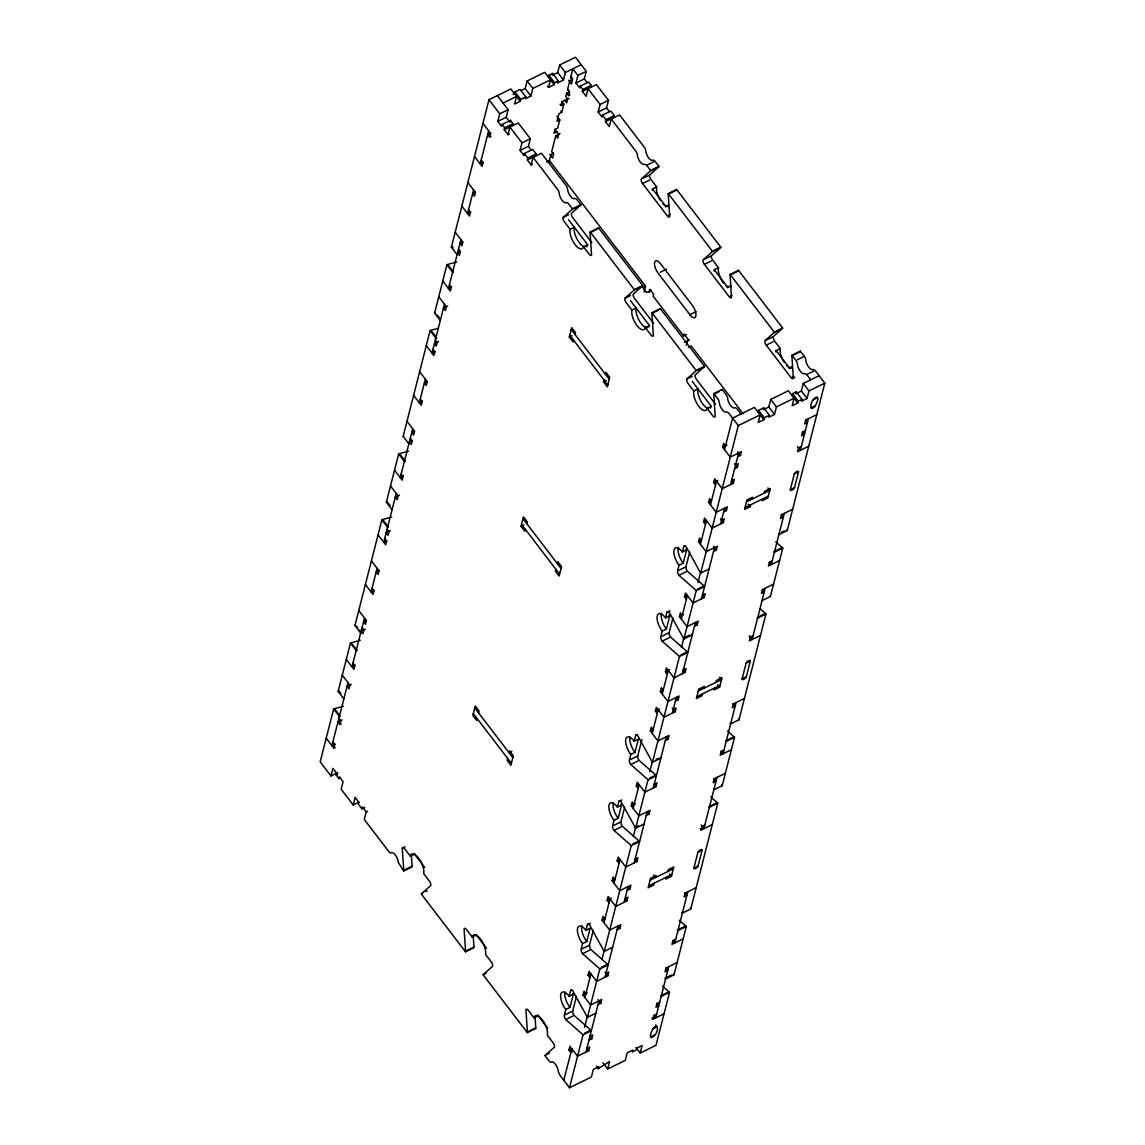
<?xml version="1.0" encoding="UTF-8"?>
<svg xmlns="http://www.w3.org/2000/svg" width="1145" height="1145" viewBox="0 0 1145 1145"><rect width="100%" height="100%" fill="white"/><g stroke="black" fill="none" stroke-linecap="round" stroke-linejoin="round"><path stroke-width="1.5" d="M343.486 706.222L334.44 708.669A3.435 1.36 -37.4 0 0 333.667 708.984L320.185 761.854L330.977 775.952L337.775 772.617M343.858 698.879L338.147 691.423L350.456 643.104A3.435 1.36 -37.4 0 1 351.229 642.803L360.274 640.356M361.262 632.67A3.421 1.36 -37.4 0 1 360.646 633.013L354.936 625.542L381.886 519.801A3.435 1.36 -37.4 0 1 382.673 519.486L391.704 517.039M392.077 509.697L386.366 502.226L398.675 453.921A3.435 1.36 -37.4 0 1 399.462 453.606L408.507 451.173M409.28 443.602A3.421 1.36 -37.4 0 1 408.865 443.831L403.154 436.359L430.119 330.604A3.421 1.36 -37.4 0 1 430.892 330.304L438.42 328.257M440.295 320.514L434.585 313.043L446.908 264.738A3.421 1.36 -37.4 0 1 447.681 264.423L456.726 261.99M457.499 254.419A3.406 1.36 -37.4 0 1 457.084 254.634L451.373 247.177L488.972 99.715L510.827 88.981L520.188 101.275L514.606 104.009L516.538 96.438L503.056 103.064M347.994 682.606L331.921 745.667L335.113 744.107M364.482 617.971L352.016 666.848L355.208 665.274M377.134 568.306L371.109 591.965L374.3 590.391M396.227 493.423L383.761 542.301L386.953 540.726M412.701 428.788L400.249 477.665L403.426 476.091M425.353 379.124L419.328 402.768L422.519 401.208M444.446 304.241L431.994 353.118L435.172 351.544M460.92 239.606L448.468 288.468L451.66 286.908M473.586 189.941L467.546 213.585L470.738 212.025M488.657 130.816L480.213 163.921L483.405 162.361M326.21 738.21L333.825 748.157L334.798 744.379L332.894 741.888M342.14 719.962L337.961 722.023L339.865 724.513L340.824 720.72L338.92 718.244M412.186 440.739L411.227 444.518L409.323 442.027L412.114 440.653L410.282 438.249M427.257 381.614L426.298 385.393L424.394 382.902L427.185 381.543L419.642 371.667M460.419 251.542L459.446 255.335L457.542 252.845L460.333 251.471L458.515 249.066M462.823 242.096L461.864 245.874L459.961 243.384L462.752 242.01L455.209 232.134M490.819 133.063L487.684 134.609L489.588 137.085L490.547 133.307L482.947 123.359M330.977 775.952L332.909 768.381L336.716 773.362L336.229 775.251L338.791 778.6L340.194 777.927M512.574 125.592L513.046 123.703L510.484 120.354L502.111 124.461L501.625 126.351L497.832 121.37L499.75 113.813L508.122 109.691L497.345 95.593M497.832 121.37L506.19 117.262L508.122 109.691M338.791 778.6L339.278 776.711L343.085 781.691L341.153 789.263L353.175 804.978L358.872 802.187M509.396 133.994L508.008 134.681L504.201 129.7L504.673 127.811L513.046 123.703M547.568 86.118L548.527 87.363L550.459 79.806L532.826 88.451L530.894 96.023L525.312 98.756L525.798 96.867L520.088 89.41L514.964 91.915L514.477 93.804L513.089 94.491M510.484 120.354L509.997 122.243L506.19 117.262M508.008 134.681L509.926 127.109L521.963 142.824L520.03 150.396L523.837 155.376L525.226 154.689M520.188 101.275L520.674 99.386L525.798 96.867M520.989 90.612L525.183 88.551L527.115 80.994L544.748 72.335L554.108 84.63L548.527 87.363M353.175 804.978L355.107 797.407L358.915 802.387L358.428 804.277L361.92 808.842L364.711 807.468M523.837 155.376L524.324 153.487L532.697 149.365L536.175 153.931L535.703 155.82L527.33 159.928L531.137 164.909L532.525 164.222M520.03 150.396L528.403 146.288L530.335 138.717L518.299 123.002L504.201 129.7M361.92 808.842L362.407 806.939L366.214 811.919L364.282 819.491L388.914 851.68A3.406 1.403 63.9 0 0 390.631 852.925L391.819 852.467A6.827 2.82 63.9 0 1 395.826 855.73A6.827 2.82 63.9 0 1 398.202 862.156L403.698 871.001L412.071 866.894A3.406 1.403 63.9 0 0 412.128 866.25L411.327 854.342M527.33 159.928L527.802 158.039L536.175 153.931M548.398 77.159L548.884 75.269L552.649 73.423L558.345 80.894L557.873 82.784L556.914 81.538M552.649 73.423L552.162 75.312L557.744 72.579L559.676 65.007L575.491 57.25L586.269 71.348L584.336 78.919L575.964 83.027L579.771 87.993L580.257 86.104L588.63 81.996L591.192 85.345L590.72 87.249M531.137 164.909L533.055 157.337L541.428 153.23L566.059 185.433A3.406 1.403 63.9 0 1 567.534 189.04A6.827 2.82 63.9 0 0 570.482 196.253A6.827 2.82 63.9 0 0 574.718 198.414L576.25 198.858L580.844 204.755A3.406 1.403 63.9 0 1 580.63 205.184L571.384 213.399A3.406 1.403 63.9 0 0 572.815 217.779L591.836 242.668M554.108 84.63L554.595 82.741L558.345 80.894M557.873 82.784L563.454 80.035L565.387 72.478L581.202 64.707M560.077 104.267L561.036 105.512L561.995 101.719L569.051 98.37M549.113 161.831L550.716 155.534A2.562 1.016 -37.4 0 1 553.55 152.929M559.977 133.607L555.783 135.668L551.69 151.741L553.593 154.232L552.62 158.024L549.772 154.289M556.942 116.175L559.805 119.896L557.715 128.097L554.924 129.471L553.951 133.249L557.143 131.689M559.805 119.896L557.014 121.27L558.946 113.698L561.737 112.339L563.827 104.138L561.923 101.647M572.801 78.69L569.666 81.195L567.605 89.324L569.509 91.8L566.632 93.103L565.744 96.566L567.648 99.057L566.689 102.835L564.786 100.359M568.65 80.193L571.512 83.928L572.471 80.136L570.568 77.645L572.829 68.829L577.896 75.456L575.964 83.027M566.632 93.103L568.535 95.593L569.509 91.8M642.56 178.477L649.53 175.056L658.776 166.841A3.406 1.403 63.9 0 0 658.99 166.397L654.396 160.515L652.865 160.071A6.827 2.82 63.9 0 1 649.215 158.597A6.827 2.82 63.9 0 1 645.966 152.385L645.537 149.838A3.406 1.403 63.9 0 0 644.206 147.075L619.574 114.886L611.201 118.994L609.269 126.565L605.476 121.585L613.849 117.477L614.321 115.588L610.829 111.022L602.456 115.13L601.984 117.019L598.177 112.053L600.109 104.481L588.072 88.766L586.154 96.323L582.347 91.357L582.819 89.467L591.192 85.345M598.177 112.053L606.549 107.945L608.482 100.374L596.445 84.658L582.347 91.357M605.476 121.585L605.948 119.695L614.321 115.588M525.355 529.362L524.868 531.266L521.061 526.285L523.465 516.824L527.272 521.805L526.8 523.694M573.573 340.179L573.087 342.083L569.28 337.102L571.698 327.642L575.506 332.623L575.019 334.512M477.121 718.559L476.649 720.448L472.842 715.468L475.247 706.007L479.054 710.988L478.567 712.877M507.578 758.362L507.092 760.251L510.899 765.232L513.318 755.772L509.511 750.791L509.024 752.68L511.815 751.306M555.797 569.179L555.311 571.069L559.118 576.035L561.537 566.575L557.73 561.608L557.243 563.497M605.476 374.315L605.948 372.426L609.755 377.392L607.351 386.853L603.544 381.886L604.016 379.983M644.105 291.889L645.551 286.207L549.428 160.572L546.494 162.017M649.029 292.447L649.83 289.299L653.638 294.265L653.165 296.154L683.608 335.957L686.399 334.598M683.608 335.957L684.095 334.068L687.902 339.049L686.299 345.346M572.729 993.445A11.937 4.923 63.9 0 1 573.344 994.203L569.151 996.25A11.937 4.923 63.9 0 0 560.807 994.161A11.937 4.923 63.9 0 0 565.773 1009.489L564.328 1015.171A3.406 1.403 63.9 0 0 565.759 1019.551L582.433 1034.236A3.406 1.403 63.9 0 1 582.991 1034.88L569.509 1087.75L559.79 1075.04L558.316 1071.434A6.827 2.82 63.9 0 0 555.368 1064.22A6.827 2.82 63.9 0 0 551.146 1062.045A3.406 1.403 63.9 0 1 549.028 1060.971L545.006 1055.719A3.421 1.417 63.9 0 1 545.235 1055.289L554.466 1047.06A3.406 1.403 63.9 0 0 553.45 1043.281L547.339 1035.223A11.937 4.923 63.9 0 0 542.358 1019.894A11.937 4.923 63.9 0 0 534.014 1017.805L527.902 1009.876A3.406 1.403 63.9 0 0 525.927 1009.747L527.401 1031.974A3.406 1.403 63.9 0 1 527.344 1032.633L535.717 1028.511A3.406 1.403 63.9 0 0 535.774 1027.866L535.03 1016.76M569.151 996.25L570.596 990.582L571.641 990.067M582.576 943.623L586.755 941.576L590.133 928.323L585.939 930.384A11.937 4.923 63.9 0 0 577.595 928.294A11.937 4.923 63.9 0 0 582.576 943.623L581.116 949.305A3.406 1.403 63.9 0 0 582.547 953.685L599.221 968.369A3.406 1.403 63.9 0 1 599.78 968.999L587.471 1017.318L595.844 1013.196A3.421 1.417 63.9 0 1 595.572 1012.824M585.939 930.384L587.385 924.702L590.319 923.271M620.962 804.262A11.937 4.923 63.9 0 1 621.563 805.007L617.384 807.068A11.937 4.923 63.9 0 0 609.025 804.978A11.937 4.923 63.9 0 0 614.006 820.307L612.561 825.989A3.406 1.403 63.9 0 0 613.978 830.368L630.652 845.053A3.421 1.403 63.9 0 1 631.21 845.683L604.259 951.438L612.632 947.33M617.384 807.068L618.83 801.385L621.749 799.954M630.795 754.44L634.974 752.379L638.352 739.14L634.173 741.201A11.937 4.923 63.9 0 0 625.814 739.112A11.937 4.923 63.9 0 0 630.795 754.44L629.349 760.123A3.406 1.403 63.9 0 0 630.766 764.502L647.44 779.187A3.421 1.403 63.9 0 1 647.998 779.817L635.69 828.121L644.062 824.014M634.173 741.201L635.618 735.519L637.708 734.489M669.181 615.065A11.937 4.923 63.9 0 1 669.782 615.824L665.603 617.885A11.937 4.923 63.9 0 0 657.244 615.795A11.937 4.923 63.9 0 0 662.225 631.124L660.779 636.806A3.406 1.403 63.9 0 0 662.196 641.186L678.87 655.87A3.406 1.403 63.9 0 1 679.443 656.5L652.478 762.255L660.851 758.147A3.421 1.417 63.9 0 1 660.336 757.36M665.603 617.885L667.048 612.203L669.982 610.772M685.969 549.199A11.937 4.923 63.9 0 1 686.571 549.958L682.391 552.019A11.937 4.923 63.9 0 0 674.047 549.929A11.937 4.923 63.9 0 0 679.014 565.258L677.568 570.926A3.406 1.403 63.9 0 0 678.985 575.305L695.659 590.004A3.406 1.403 63.9 0 1 696.232 590.634L683.908 638.939L692.281 634.831A3.421 1.417 63.9 0 1 691.766 634.044M682.391 552.019L683.837 546.337L684.882 545.822M565.773 1009.489L569.967 1007.443L573.344 994.203M614.006 820.307L618.185 818.26L621.563 805.007M662.225 631.124L666.404 629.077L669.782 615.824M679.014 565.258L683.207 563.197L686.571 549.958M582.991 1034.88L591.364 1030.772A3.406 1.403 63.9 0 0 590.806 1030.128L574.132 1015.443A3.406 1.403 63.9 0 1 572.7 1011.064L576.465 996.307M599.78 968.999L608.152 964.891A3.406 1.403 63.9 0 0 607.594 964.262L590.92 949.577A3.406 1.403 63.9 0 1 589.489 945.197L593.253 930.441M631.21 845.683L639.583 841.575A3.421 1.403 63.9 0 0 639.024 840.945L622.35 826.261A3.406 1.403 63.9 0 1 620.933 821.881L624.683 807.125M647.998 779.817L656.371 775.709A3.421 1.403 63.9 0 0 655.813 775.079L639.139 760.38A3.406 1.403 63.9 0 1 637.722 756.001L641.901 739.613M679.443 656.5L687.816 652.392A3.406 1.403 63.9 0 0 687.243 651.763L670.569 637.078A3.406 1.403 63.9 0 1 669.152 632.698L672.917 617.942M696.232 590.634L704.604 586.526A3.406 1.403 63.9 0 0 704.032 585.896L687.358 571.198A3.406 1.403 63.9 0 1 685.941 566.818L689.705 552.062M572.271 1051.854L570.883 1052.541L568.979 1050.051L569.938 1046.272L577.552 1056.22L588.716 1050.738L589.675 1046.959L586.884 1048.333M598.019 1004.652L600.81 1003.292L601.769 999.499L590.605 1004.981L583.005 995.034L583.964 991.241L585.868 993.731M589.961 977.658L588.058 975.168L589.031 971.389L596.645 981.337L607.809 975.855L608.768 972.076L605.977 973.436M602.084 920.151L603.057 916.358L604.961 918.848L602.084 920.151L609.698 930.098L620.862 924.616L619.903 928.395L617.112 929.769M609.054 902.775L607.151 900.285L608.109 896.492L615.724 906.454L626.887 900.972L627.861 897.179L625.07 898.553M627.159 890.352L629.95 888.992L630.909 885.199L619.746 890.681L612.131 880.734L613.105 876.941L615.008 879.432M619.101 863.359L617.198 860.868L618.157 857.09L625.771 867.037L636.935 861.555L637.908 857.777L635.117 859.136L636.935 861.555M646.238 815.469L649.029 814.095L650.002 810.316L638.838 815.798L631.224 805.851L632.183 802.058L634.087 804.549M638.194 788.476L636.291 785.985L637.25 782.192L644.864 792.154L656.028 786.672L656.987 782.879L654.196 784.253M650.303 730.954L651.276 727.175L653.18 729.666L650.303 730.954L657.917 740.915L669.081 735.433L668.122 739.212L665.331 740.586M657.273 713.578L655.369 711.102L656.343 707.309L663.957 717.257L675.121 711.789L676.08 707.996L673.289 709.37M660.35 691.551L661.323 687.759L663.227 690.249L660.35 691.551L667.964 701.499L679.128 696.017L678.169 699.81L675.378 701.169M667.32 674.176L665.417 671.686L666.39 667.893L673.99 677.854L685.154 672.373L686.127 668.594L683.336 669.954M694.471 626.286L697.262 624.912L698.221 621.134L687.057 626.616L679.443 616.654L680.402 612.876L682.306 615.366M686.413 599.279L684.51 596.803L685.469 593.01L693.083 602.957L704.247 597.49L705.22 593.697L702.429 595.071L704.247 597.49M698.536 541.771L699.495 537.993L701.398 540.483L698.536 541.771L706.15 551.733L717.314 546.251L716.341 550.029L713.55 551.403M705.492 524.396L703.602 521.905L704.561 518.127L712.176 528.074L723.339 522.607L724.298 518.814L721.507 520.188M723.597 511.987L726.388 510.613L727.361 506.834L716.197 512.316L708.583 502.369L709.542 498.576L711.446 501.066M715.539 484.979L713.636 482.503L714.609 478.71L722.223 488.672L733.387 483.19L734.346 479.397L731.555 480.771L733.387 483.19M737.666 456.812L740.457 455.438L741.416 451.66L730.252 457.127L722.638 447.18L723.611 443.401L725.515 445.892M563.798 1080.293L571.842 1048.763L568.979 1050.051M584.909 997.524L590.934 973.865L588.058 975.168M603.987 922.627L610.013 898.982M614.035 883.224L620.06 859.566M633.128 808.327L639.153 784.683M652.206 733.444L658.246 709.8M662.254 694.027L668.294 670.383M681.347 619.144L687.372 595.5M700.439 544.261L706.465 520.617M710.487 504.845L716.512 481.201M724.542 449.67L732.585 418.14L754.44 407.405L763.815 419.7L758.233 422.448L760.151 414.876L738.296 425.596L700.711 573.072L709.07 568.965A3.421 1.417 63.9 0 1 708.812 568.578M584.651 1027.208L587.628 1015.543M601.984 959.252L604.116 950.865M633.257 836.566L635.818 826.49M649.773 771.759L652.349 761.683M681.475 647.383L684.052 637.293M697.992 582.576L700.568 572.486M585.925 1052.112L598.978 1000.873M605.018 977.229L618.071 925.99M624.097 902.346L628.118 886.573M634.144 862.929L647.211 811.69M653.237 788.046L666.29 736.807L668.122 739.212M672.33 713.149L676.337 697.391L678.169 699.81M682.363 673.747L695.43 622.508L697.262 624.912M701.456 598.849L714.523 547.611M720.548 523.966L724.57 508.208M730.596 484.55L738.625 453.019M588.974 1040.132L591.765 1038.758L592.738 1034.98L589.947 1036.34M734.603 468.792L737.394 467.418L738.368 463.639L735.577 465.013M758.104 412.243L758.577 410.354L763.701 407.835L769.411 415.306L768.925 417.195L774.507 414.447L776.439 406.89L794.072 398.231L792.14 405.802L797.721 403.054L798.208 401.165L801.972 399.319L796.262 391.862L792.497 393.708L792.011 395.597M763.214 409.724L763.701 407.835M596.502 1066.124L598.406 1068.6L598.892 1066.711L593.31 1069.459L591.378 1077.016L569.509 1087.75M763.815 419.7L764.287 417.81L769.411 415.306M764.617 409.037L768.796 406.99L770.728 399.419L788.361 390.774L797.721 403.054M654.21 883.153L653.723 885.042L648.142 887.776L650.546 878.329L656.128 875.581L655.656 877.471L653.752 874.995M702.429 693.97L701.942 695.859L696.36 698.593L698.779 689.133L704.361 686.399L703.874 688.288M752.093 499.106L752.58 497.216L746.998 499.95L744.579 509.411L750.161 506.677L750.648 504.788M602.9 1062.818L607.651 1069.029L609.584 1061.458L598.406 1068.6M666.304 877.213L665.817 879.102L671.399 876.369L673.804 866.908L668.222 869.642L667.75 871.545M714.523 688.03L714.036 689.92L719.618 687.186L722.037 677.725L716.455 680.459L715.968 682.363M762.742 498.848L762.255 500.737L767.837 498.003L770.256 488.543L764.674 491.277L764.187 493.166M796.262 391.862L795.775 393.751L801.357 391.003L803.289 383.446L819.104 375.675M801.972 399.319L801.486 401.208L807.068 398.474L809 390.903L824.815 383.146L815.083 370.436L812.964 369.348A6.827 2.82 63.9 0 1 808.742 367.187A6.827 2.82 63.9 0 1 805.794 359.974A3.406 1.403 63.9 0 0 804.32 356.367L800.312 351.114L791.939 355.222A3.435 1.417 63.9 0 0 791.882 355.866L793.356 378.093A3.406 1.403 63.9 0 1 790.966 377.506L766.234 345.16A3.406 1.403 63.9 0 1 764.803 340.781L774.049 332.565L781.019 329.145M635.933 1047.46L640.212 1053.056L642.145 1045.485L636.563 1048.219L636.076 1050.122L632.312 1051.969L632.799 1050.065L627.217 1052.813L625.284 1060.384L607.651 1069.029M651.949 1017.991L652.908 1019.236L653.867 1015.458L656.658 1014.084M700.182 828.808L701.126 830.053L702.085 826.275L704.876 824.901M714.194 778.815L713.22 782.607L716.011 781.234L714.108 778.743L725.357 773.333M805.608 420.158L804.649 423.936L807.44 422.562L805.536 420.086L816.771 414.676M652.879 1028.911L657.073 1026.85A2.562 1.016 -37.4 0 0 655.341 1026.464A2.562 1.016 -37.4 0 0 652.879 1028.911C644.563 1045.242 659.821 1034.722 657.073 1026.85L655.641 1024.99M668.752 966.638L655.699 1017.876L653.795 1015.386M687.844 891.74L674.777 942.979L672.888 940.503M693.87 868.096L697.892 852.338A2.562 1.016 -37.4 0 1 700.339 849.891A2.562 1.016 -37.4 0 1 702.071 850.277L698.064 866.049A2.562 1.016 -37.4 0 1 695.602 868.497A2.562 1.016 -37.4 0 1 693.87 868.096L698.064 866.049M716.985 777.441L703.917 828.679L701.069 824.958M736.063 702.558L723.01 753.796L721.107 751.306M742.089 678.913L746.111 663.141A2.562 1.016 -37.4 0 1 748.572 660.708A2.562 1.016 -37.4 0 1 750.304 661.094L746.282 676.852A2.562 1.016 -37.4 0 1 743.821 679.3A2.562 1.016 -37.4 0 1 742.089 678.913L746.282 676.852M765.203 588.258L752.136 639.497L749.288 635.761M784.296 513.375L771.229 564.614L769.325 562.123M790.322 489.731L794.329 473.958A2.562 1.016 -37.4 0 1 796.791 471.511A2.562 1.016 -37.4 0 1 798.523 471.912L794.501 487.67A2.562 1.016 -37.4 0 1 792.054 490.117A2.562 1.016 -37.4 0 1 790.322 489.731L794.501 487.67M808.399 418.784L800.369 450.314L797.507 446.579M811.218 407.749C808.47 399.877 823.713 389.357 815.397 405.688A2.562 1.016 -37.4 0 1 812.95 408.135A2.562 1.016 -37.4 0 1 811.218 407.749L815.397 405.688M662.526 986.131L668.952 991.785A3.421 1.417 63.9 0 1 669.51 992.414L656.028 1045.285L640.212 1053.056M665.216 978.374A3.406 1.403 63.9 0 0 665.617 978.961L673.99 974.853L686.299 926.548A3.421 1.417 63.9 0 0 685.74 925.919L679.328 920.265M681.876 912.307A3.406 1.403 63.9 0 0 682.406 913.095L690.778 908.987L717.729 803.232A3.421 1.417 63.9 0 0 717.171 802.602L710.759 796.949M713.564 789.392A3.406 1.403 63.9 0 0 713.836 789.778L722.209 785.67L734.518 737.366A3.421 1.417 63.9 0 0 733.959 736.722L727.547 731.082M730.095 723.11A3.406 1.403 63.9 0 0 730.625 723.912L738.997 719.804L765.948 614.049A3.435 1.417 63.9 0 0 765.39 613.419L760.266 608.897M762.055 600.595L770.428 596.488L782.751 548.169A3.435 1.417 63.9 0 0 782.178 547.539L775.766 541.886M778.443 534.142A3.406 1.403 63.9 0 0 778.843 534.715L787.216 530.607L824.815 383.146M653.666 323.477L634.631 298.587A3.406 1.403 63.9 0 1 633.214 294.208L642.445 285.992A3.406 1.403 63.9 0 0 642.674 285.563L598.52 227.841L590.147 231.948A3.421 1.417 63.9 0 0 590.09 232.592L591.564 254.834A3.406 1.403 63.9 0 1 589.532 254.648L583.463 246.776A11.937 4.923 63.9 0 1 575.119 244.686A11.937 4.923 63.9 0 1 570.138 229.358L564.442 221.887A3.406 1.403 63.9 0 1 563.011 217.507L572.257 209.292A3.406 1.403 63.9 0 0 572.471 208.862L580.844 204.755M657.373 167.528L650.403 170.948L641.157 179.164A3.406 1.403 63.9 0 0 642.574 183.543L667.32 215.89A3.406 1.403 63.9 0 0 669.711 216.477L668.222 194.249A3.421 1.417 63.9 0 1 668.279 193.605L676.652 189.498L720.82 247.205A3.406 1.403 63.9 0 1 720.591 247.649L711.36 255.865L704.375 259.285M715.482 404.285L696.461 379.41A3.406 1.403 63.9 0 1 695.029 375.03L704.275 366.801A3.406 1.403 63.9 0 0 704.49 366.371L660.336 308.649L651.963 312.757A3.421 1.417 63.9 0 0 651.906 313.415L653.38 335.642A3.406 1.403 63.9 0 1 651.004 335.041L645.293 327.584A11.937 4.923 63.9 0 1 636.949 325.495A11.937 4.923 63.9 0 1 631.968 310.166L626.258 302.709A3.406 1.403 63.9 0 1 624.841 298.33L634.087 290.1A3.406 1.403 63.9 0 0 634.301 289.671L642.674 285.563M719.203 248.336L712.219 251.757L702.987 259.972A3.406 1.403 63.9 0 0 704.404 264.352L729.15 296.698A3.406 1.403 63.9 0 0 731.526 297.285L730.052 275.058A3.421 1.417 63.9 0 1 730.109 274.414L738.482 270.306L782.636 328.014A3.406 1.403 63.9 0 1 782.421 328.458L773.176 336.673L766.205 340.094M740.958 414.032L736.364 408.135L734.832 407.706A6.827 2.82 63.9 0 1 730.596 405.53A6.827 2.82 63.9 0 1 727.647 398.317A3.406 1.403 63.9 0 0 726.173 394.71L722.166 389.472L713.793 393.579A3.421 1.417 63.9 0 0 713.736 394.223L715.21 416.451A3.406 1.403 63.9 0 1 712.82 415.85L707.109 408.393A11.937 4.923 63.9 0 1 698.765 406.303A11.937 4.923 63.9 0 1 693.798 390.975L688.088 383.518A3.406 1.403 63.9 0 1 686.656 379.138L695.902 370.923A3.406 1.403 63.9 0 0 696.117 370.479L704.49 366.371M473.214 935.952L473.944 947.058A3.406 1.403 63.9 0 1 473.887 947.702L465.514 951.81L421.36 894.102A3.421 1.417 63.9 0 1 421.575 893.658L430.821 885.443A3.406 1.403 63.9 0 0 429.733 881.55L423.693 873.606A11.937 4.923 63.9 0 0 418.712 858.278A11.937 4.923 63.9 0 0 410.368 856.188L404.657 848.731A3.406 1.403 63.9 0 0 402.267 848.13L403.756 870.357A3.406 1.403 63.9 0 1 403.698 871.001M527.344 1032.633L483.19 974.91A3.421 1.417 63.9 0 1 483.405 974.467L492.651 966.251A3.406 1.403 63.9 0 0 491.219 961.872L485.509 954.415A11.937 4.923 63.9 0 0 480.542 939.086A11.937 4.923 63.9 0 0 472.198 936.996L466.487 929.54A3.406 1.403 63.9 0 0 464.097 928.938L465.571 951.166A3.406 1.403 63.9 0 1 465.514 951.81M570.568 77.645L571.97 76.973M577.896 75.456L586.269 71.348M568.535 95.593L569.938 94.906M489.588 137.085L490.99 136.412M561.036 105.512L563.827 104.138M521.963 142.824L530.335 138.717M600.109 104.481L608.482 100.374M475.404 192.36L472.613 193.72L474.517 196.21L475.49 192.432L467.876 182.47M611.201 118.994L635.833 151.183A3.406 1.403 63.9 0 1 637.164 153.945L637.593 156.493A6.827 2.82 63.9 0 0 640.842 162.704A6.827 2.82 63.9 0 0 644.492 164.179L646.61 165.266L653.58 161.831M650.403 170.948A3.406 1.403 63.9 0 0 650.618 170.505L658.99 166.397M573.645 208.605L580.63 205.184M563.011 217.507L568.593 214.773M642.574 183.543L649.558 180.123M570.138 229.358L574.332 227.297A11.937 4.923 63.9 0 0 576.88 238.79A11.937 4.923 63.9 0 0 584.508 246.848M652.278 190.299A11.937 4.923 63.9 0 1 652.478 188.954L656.658 186.893A11.937 4.923 63.9 0 0 660.45 200.532M590.09 232.592L597.06 229.172M669.625 193.562L676.595 190.142A3.421 1.417 63.9 0 1 676.652 189.498M447.666 305.973L443.487 308.019L445.391 310.51L446.35 306.731L438.735 296.77M583.463 246.776L587.657 244.715L568.621 219.84M665.617 206.93A11.937 4.923 63.9 0 0 665.803 206.372L668.594 204.998M668.723 215.203L670.111 214.516M438.592 341.596L434.399 343.657L436.302 346.148L437.261 342.355L435.358 339.865M660.25 272.224L666.519 269.147M712.219 251.757A3.406 1.403 63.9 0 0 712.448 251.313L720.82 247.205M635.475 289.427L642.445 285.992M645.551 286.207L642.76 287.581L646.567 292.548L651.348 290.2M624.841 298.33L630.423 295.582M704.404 264.352L711.374 260.931M569.28 337.102L572.071 335.728M631.968 310.166L636.162 308.105A11.937 4.923 63.9 0 0 639.296 320.686A11.937 4.923 63.9 0 0 647.469 327.728M714.108 271.107A11.937 4.923 63.9 0 1 714.294 269.762L718.487 267.701A11.937 4.923 63.9 0 0 723.454 283.03M651.906 313.415L658.89 309.98M731.44 274.371L738.425 270.95A3.421 1.417 63.9 0 1 738.482 270.306M414.533 431.207L411.742 432.567L413.646 435.057L414.604 431.279L406.99 421.317M645.293 327.584L649.473 325.523L630.451 300.648M727.447 287.738A11.937 4.923 63.9 0 0 727.619 287.18L730.41 285.806M689.877 314.718A8.53 3.521 63.9 0 0 695.831 316.206A8.53 3.521 63.9 0 0 692.281 305.257L660.565 263.794A8.53 3.521 63.9 0 0 654.596 262.305A8.53 3.521 63.9 0 0 658.146 273.254L689.877 314.718L696.16 311.64M730.539 296.011L731.941 295.324M603.544 381.886L606.335 380.512M684.624 342.312L689.419 339.965M688.431 347.278L691.222 345.919L743.062 413.674M399.448 495.155L395.254 497.202L397.158 499.692L398.131 495.914L390.517 485.967M774.049 332.565A3.406 1.403 63.9 0 0 774.263 332.136L782.636 328.014M697.305 370.236L704.275 366.801M686.656 379.138L692.238 376.39M766.234 345.16L773.204 341.74M390.359 530.779L386.18 532.84L388.083 535.33L389.042 531.538L387.139 529.047M693.798 390.975L697.978 388.928A11.937 4.923 63.9 0 0 700.525 400.421A11.937 4.923 63.9 0 0 708.154 408.464M775.924 351.916A11.937 4.923 63.9 0 1 776.124 350.57L780.303 348.524A11.937 4.923 63.9 0 0 784.096 362.149M713.736 394.223L719.318 391.475M793.27 355.179L798.852 352.445M797.349 359.788L804.32 356.367M707.109 408.393L711.303 406.332L692.267 381.457M789.263 368.547A11.937 4.923 63.9 0 0 789.449 367.989L792.24 366.615M378.966 570.725L376.175 572.099L378.079 574.575L379.038 570.797L371.424 560.85M792.369 376.819L793.757 376.132M793.356 378.093L794.744 377.421M791.939 355.222L795.947 360.475A3.406 1.403 63.9 0 1 797.421 364.081A6.827 2.82 63.9 0 0 800.369 371.295A6.827 2.82 63.9 0 0 804.591 373.456L806.71 374.544L813.694 371.123M521.061 526.285L523.852 524.911M813.222 399.863L817.415 397.816M366.3 620.39L363.509 621.749L365.412 624.24L366.386 620.461L358.771 610.514M722.638 447.18L726.903 445.205M365.284 629.163L361.104 631.21L363.008 633.7L363.967 629.922L362.063 627.431M805.35 430.763L802.559 432.137L801.586 435.916L804.377 434.556L802.473 432.066M713.636 482.503L717.829 480.442M801.328 446.536L798.537 447.895L797.578 451.688L808.742 446.206M708.583 502.369L711.374 500.995M351.229 684.338L347.035 686.399L348.939 688.875L349.898 685.096L342.298 675.149M794.329 473.958L798.523 471.912M703.602 521.905L706.393 520.546M746.54 501.839L769.798 490.418L767.894 487.927M745.094 507.507L768.352 496.1M339.865 724.513L341.253 723.826M792.669 509.267L781.505 514.749L780.532 518.528L783.323 517.154L781.191 514.363M678.613 570.425L685.941 566.818M678.985 575.305L686.313 571.713M333.825 748.157L335.227 747.47M781.462 532.396L784.597 530.851M697.763 588.974L704.032 585.896M775.895 550.63L782.178 547.539M782.751 548.169L774.378 552.291A3.435 1.417 63.9 0 0 773.805 551.647M684.51 596.803L687.301 595.429M772.188 560.835L769.397 562.195L768.438 565.988L779.602 560.506M336.229 775.251L337.618 774.564M679.443 616.654L683.637 614.607M661.824 636.291L669.152 632.698M773.576 584.15L762.413 589.632L761.439 593.411L764.23 592.051L762.327 589.56M662.196 641.186L669.524 637.579M667.048 612.203A3.406 1.403 63.9 0 1 669.439 612.804L683.393 638.151L689.676 635.074M680.96 654.84L687.243 651.763M759.106 616.497L765.39 613.419M765.948 614.049L757.589 618.157A3.435 1.417 63.9 0 0 757.16 617.656M366.214 811.919L367.602 811.232M665.417 671.686L669.61 669.625M753.109 635.718L750.318 637.092L749.345 640.871L760.509 635.389M746.111 663.141L750.304 661.094M655.369 711.102L659.563 709.041M698.307 691.022L721.565 679.6L719.661 677.124M696.861 696.69L720.119 685.283M402.267 848.13L405.058 846.756M410.368 856.188L414.547 854.127A11.937 4.923 63.9 0 1 414.733 853.569M744.436 698.45L733.272 703.932L732.313 707.71L735.104 706.35L732.957 703.545M405.144 869.67L412.128 866.25M630.394 759.607L637.722 756.001M630.766 764.502L638.094 760.895M656.142 759.407L658.232 758.391M649.53 778.156L655.813 775.079M727.676 739.813L733.959 736.722M734.518 737.366L726.145 741.473A3.421 1.417 63.9 0 0 725.586 740.844M636.291 785.985L639.082 784.611M421.575 893.658L422.977 892.971M425.768 891.611L427.157 890.924M723.969 750.018L721.178 751.392L720.219 755.17L731.383 749.689M631.224 805.851L635.403 803.79M613.606 825.473L620.933 821.881M613.978 830.368L621.306 826.776M618.83 801.385A3.406 1.403 63.9 0 1 621.205 801.987L635.174 827.334L638.309 825.788M632.741 844.022L639.024 840.945M710.888 805.679L717.171 802.602M717.729 803.232L709.356 807.34A3.421 1.417 63.9 0 0 708.798 806.71M617.198 860.868L619.989 859.494M472.198 936.996L476.377 934.95M701.126 830.053L712.29 824.572M466.974 950.479L473.944 947.058M612.131 880.734L614.922 879.36M697.892 852.338L702.071 850.277M607.151 900.285L611.33 898.224M650.088 880.204L673.346 868.797M648.642 885.886L671.9 874.465M483.405 974.467L486.196 973.107M483.19 974.91L484.578 974.223M696.217 887.633L685.053 893.114L684.095 896.893L686.885 895.533L684.739 892.728M582.175 948.79L589.489 945.197M582.547 953.685L589.875 950.078M601.311 967.339L607.594 964.262M679.457 928.996L685.74 925.919M686.299 926.548L677.926 930.656A3.421 1.417 63.9 0 0 677.368 930.026M675.75 939.201L672.959 940.575L671.986 944.353L683.15 938.871M534.014 1017.805L538.207 1015.758A11.937 4.923 63.9 0 1 538.379 1015.2M583.005 995.034L587.185 992.973M528.79 1031.301L535.774 1027.866M565.372 1014.656L572.7 1011.064M677.124 962.53L665.961 967.997L665.002 971.79L667.793 970.416L665.889 967.926M565.759 1019.551L573.087 1015.958M665.088 978.173L671.371 975.082M584.522 1033.219L590.806 1030.128M662.669 994.862L668.952 991.785M669.51 992.414L661.137 996.522A3.421 1.417 63.9 0 0 660.579 995.892M545.235 1055.289L549.414 1053.228M659.72 1002.104L656.929 1003.478L655.956 1007.256L658.747 1005.882L656.844 1003.406M652.908 1019.236L664.071 1013.754M650.875 1036.783L655.054 1034.736M584.336 78.919L587.199 82.64M606.549 107.945L609.398 111.666M646.61 165.266L650.618 170.505M668.279 193.605L712.448 251.313M730.109 274.414L774.263 332.136M806.71 374.544L810.732 379.796M580.257 86.104L582.819 89.467M602.456 115.13L605.948 119.695M656.658 186.893L650.947 179.436A3.406 1.403 63.9 0 1 649.53 175.056M718.487 267.701L712.777 260.244A3.406 1.403 63.9 0 1 711.36 255.865M780.303 348.524L774.607 341.053A3.406 1.403 63.9 0 1 773.176 336.673M559.676 65.007L565.387 72.478M803.289 383.446L809 390.903M652.478 188.954L665.803 206.372M714.294 269.762L727.619 287.18M776.124 350.57L789.449 367.989M557.744 72.579L563.454 80.035M801.357 391.003L807.068 398.474M548.884 75.269L554.595 82.741M792.497 393.708L798.208 401.165M560.778 111.094L561.737 112.339M527.115 80.994L532.826 88.451M770.728 399.419L776.439 406.89M525.183 88.551L530.894 96.023M768.796 406.99L774.507 414.447M554.838 129.399L558.645 134.366L557.687 138.159L555.783 135.668M514.964 91.915L520.674 99.386M758.577 410.354L764.287 417.81M528.403 146.288L531.251 150.024M488.972 99.715L499.75 113.813M533.055 157.337L557.687 189.54A3.406 1.403 63.9 0 1 559.161 193.147A6.827 2.82 63.9 0 0 562.109 200.361A6.827 2.82 63.9 0 0 566.346 202.522L567.877 202.966L572.471 208.862M590.147 231.948L634.301 289.671M651.963 312.757L696.117 370.479M713.793 393.579L717.8 398.818A3.406 1.403 63.9 0 1 719.275 402.425A6.827 2.82 63.9 0 0 722.223 409.638A6.827 2.82 63.9 0 0 726.46 411.814L728.563 412.887L738.296 425.596M502.111 124.461L504.673 127.811M524.324 153.487L527.802 158.039M737.595 451.702L740.457 455.438M734.546 463.696L737.394 467.418M748.257 504.186L750.161 506.677M481.172 160.143L483.075 162.633L482.117 166.411L474.502 156.464M724.484 508.137L726.388 510.613M720.477 518.871L723.339 522.607M571.212 329.531L609.269 379.281M569.766 335.213L607.823 384.963M468.52 209.807L470.423 212.297L469.45 216.076L461.85 206.129M713.492 546.294L716.341 550.029M453.148 247.95L452.203 246.705A3.406 1.36 -37.4 0 1 451.373 247.177M448.625 265.669L453.391 271.895M446.908 264.738L452.618 272.209M449.427 284.69L451.33 287.18L450.371 290.959L442.757 281.012M437.304 315.061L439.208 317.551M717.715 684.696L719.618 687.186M431.837 331.535L436.603 337.761A3.421 1.36 -37.4 0 0 435.816 338.076L430.119 330.604M683.25 669.882L685.154 672.373M432.953 349.325L434.857 351.816L433.898 355.594L426.283 345.647M672.258 708.054L675.121 711.789M522.993 518.714L561.05 568.478M521.547 524.396L559.604 574.146M420.301 398.99L422.204 401.48L421.231 405.258L413.617 395.311M654.124 784.182L656.028 786.672M400.406 454.851L405.173 461.077M398.675 453.921L404.385 461.392A3.435 1.36 -37.4 0 1 404.786 461.206M401.208 473.873L403.112 476.363L402.153 480.141L394.538 470.194M647.125 811.619L649.029 814.095M388.141 502.998L390.044 505.489M669.496 873.878L671.399 876.369M383.618 520.732L388.384 526.943A3.435 1.36 -37.4 0 0 387.597 527.258L381.886 519.801M384.734 538.508L386.638 540.998L385.665 544.791L378.05 534.829M628.047 886.502L629.95 888.992M624.984 898.481L626.887 900.972M474.76 707.896L512.831 757.661M473.314 713.578L511.386 763.329M372.068 588.172L373.971 590.663L373.012 594.441L365.398 584.494M617.999 925.919L619.903 928.395M356.71 626.315L357.655 627.56M359.559 630.051L360.518 631.296M604.946 972.119L607.809 975.855M352.188 644.034L356.939 650.26M350.456 643.104L356.167 650.575A3.435 1.36 -37.4 0 1 356.753 650.317M352.989 663.055L354.893 665.546L353.919 669.338L346.305 659.377M597.962 999.556L600.81 1003.292M340.866 693.441L338.963 690.95A3.421 1.36 -37.4 0 1 338.147 691.423M589.861 1036.268L591.765 1038.758M335.399 709.914L340.151 716.126M333.667 708.984L339.378 716.441M586.812 1048.247L588.716 1050.738M414.132 853.583L424.709 867.395M475.948 934.392L486.525 948.217M537.692 1015.085L547.711 1028.196M355.551 625.213A3.421 1.36 -37.4 0 1 354.936 625.542M568.578 89.983A2.562 1.016 -37.4 0 1 567.605 89.324M387.182 501.768A3.421 1.36 -37.4 0 1 386.366 502.226M403.57 436.145A3.421 1.36 -37.4 0 1 403.154 436.359M435.415 312.571A3.406 1.36 -37.4 0 1 434.585 313.043M690.778 908.987A3.406 1.403 63.9 0 1 690.249 908.185M673.99 974.853A3.406 1.403 63.9 0 1 673.46 974.066M738.997 719.804A3.406 1.403 63.9 0 1 738.468 719.003M722.209 785.67A3.406 1.403 63.9 0 1 721.679 784.883M800.255 351.758A3.435 1.417 63.9 0 1 800.312 351.114M791.624 368.132A11.937 4.923 63.9 0 1 786.529 365.327M728.664 287.252A11.937 4.923 63.9 0 1 726.03 285.778M731.397 286.178A11.937 4.923 63.9 0 1 730.725 286.951M667.979 206.515A11.937 4.923 63.9 0 1 662.883 203.695M787.216 530.607A3.406 1.403 63.9 0 1 786.701 529.82M770.428 596.488A3.421 1.403 63.9 0 1 770.027 595.901M722.109 390.116A3.421 1.417 63.9 0 1 722.166 389.472M711.303 406.332A11.937 4.923 63.9 0 1 711.117 406.89M710.587 407.82A11.937 4.923 63.9 0 1 710.215 408.164M660.279 309.293A3.421 1.417 63.9 0 1 660.336 308.649M649.473 325.523A11.937 4.923 63.9 0 1 648.757 327.012M598.463 228.485A3.421 1.417 63.9 0 1 598.52 227.841M587.657 244.715A11.937 4.923 63.9 0 1 587.242 245.774M586.927 246.204A11.937 4.923 63.9 0 1 586.14 246.79M683.908 638.939A3.421 1.417 63.9 0 1 683.393 638.151M683.837 546.337A3.406 1.403 63.9 0 1 686.227 546.938L700.182 572.285A3.421 1.417 63.9 0 0 700.711 573.072M683.207 563.197A11.937 4.923 63.9 0 1 678.412 547.31M666.404 629.077A11.937 4.923 63.9 0 1 661.61 613.176M635.69 828.121A3.421 1.417 63.9 0 1 635.174 827.334M635.618 735.519A3.406 1.403 63.9 0 1 637.994 736.12L651.963 761.468A3.421 1.417 63.9 0 0 652.478 762.255M634.974 752.379A11.937 4.923 63.9 0 1 630.008 737.051M618.185 818.26A11.937 4.923 63.9 0 1 613.219 802.931M570.596 990.582A3.406 1.403 63.9 0 1 572.987 991.169L586.941 1016.517A3.421 1.417 63.9 0 0 587.471 1017.318M587.385 924.702A3.406 1.403 63.9 0 1 589.775 925.303L603.73 950.651A3.421 1.417 63.9 0 0 604.259 951.438M586.755 941.576A11.937 4.923 63.9 0 1 581.961 925.69M569.967 1007.443A11.937 4.923 63.9 0 1 564.986 992.114"/></g></svg>
